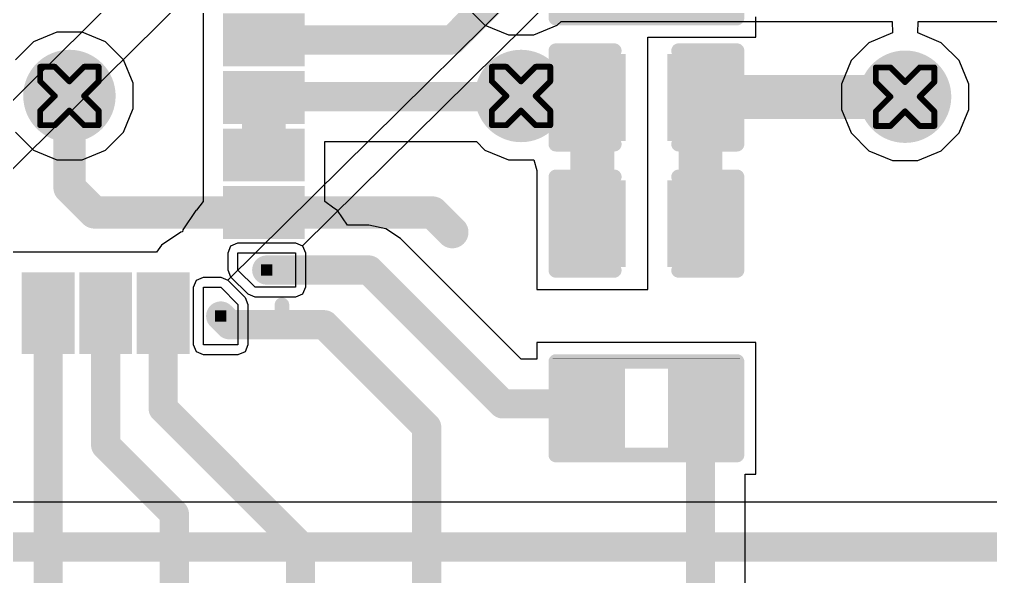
# Model space of a CAD drawing. Header units: inches. Extents: x 0 to 212, y 0 to 208.
# Drawn here: x 4.4173 to 4.7497, y 2.5824 to 2.7731 of the extents above; entities that cross this region are included whole.
import ezdxf

# ---------------------------------------------------------------- set-up
doc = ezdxf.new("R2010")
doc.units = ezdxf.units.IN
doc.header["$MEASUREMENT"] = 0
for name, color, linetype in [('Bottom Layer', 5, 'Continuous'), ('Bottom Solder', 6, 'Continuous'), ('Drill Drawing', 1, 'Continuous'), ('Top Layer', 1, 'Continuous'), ('Top Overlay', 2, 'Continuous'), ('Top Paste', 8, 'Continuous'), ('Top Solder', 216, 'Continuous'), ('Via Holes', 16, 'Continuous')]:
    doc.layers.add(name, color=color, linetype=linetype)

# ---------------------------------------------------------------- blocks, each defined once
blk = doc.blocks.new('28_UFQFPN__4_4__11')
at = {"layer": 'Top Layer'}
for points in [[(0.08464565, 0.0137795), (0.06299215, 0.0137795), (0.06299215, 0.0255905), (0.08464565, 0.0255905)], [(0.08464565, -0.005905500000000001), (0.06299215, -0.005905499999999998), (0.06299215, 0.005905500000000001), (0.08464565, 0.005905499999999998)], [(0.08464565, -0.0255905), (0.06299215, -0.0255905), (0.06299215, -0.0137795), (0.08464565, -0.0137795)], [(0.08464565, -0.0452756), (0.06299215, -0.0452756), (0.06299215, -0.0334646), (0.08464565, -0.0334646)], [(0.0767716, -0.0610236), (0.0728346, -0.0610236), (0.0728346, -0.0570866), (0.0767716, -0.0570866)], [(-0.005905500000000001, -0.08464565), (-0.005905499999999999, -0.06299215), (0.005905500000000001, -0.06299215), (0.005905499999999999, -0.08464565)], [(0.0137795, -0.08464565), (0.0137795, -0.06299215), (0.0255905, -0.06299215), (0.0255905, -0.08464565)], [(0.0334646, -0.08464565), (0.0334646, -0.06299215), (0.0452756, -0.06299215), (0.0452756, -0.08464565)], [(0.0570866, -0.0767716), (0.0570866, -0.0728346), (0.0610236, -0.0728346), (0.0610236, -0.0767716)]]:
    blk.add_hatch(color=1, dxfattribs=at).paths.add_polyline_path(points)
at = {"layer": 'Top Paste'}
for points in [[(0.08464565, 0.0137795), (0.06299215, 0.0137795), (0.06299215, 0.0255905), (0.08464565, 0.0255905)], [(0.08464565, -0.005905500000000001), (0.06299215, -0.005905499999999998), (0.06299215, 0.005905500000000001), (0.08464565, 0.005905499999999998)], [(0.08464565, -0.0255905), (0.06299215, -0.0255905), (0.06299215, -0.0137795), (0.08464565, -0.0137795)], [(0.08464565, -0.0452756), (0.06299215, -0.0452756), (0.06299215, -0.0334646), (0.08464565, -0.0334646)], [(-0.005905500000000001, -0.08464565), (-0.005905499999999999, -0.06299215), (0.005905500000000001, -0.06299215), (0.005905499999999999, -0.08464565)], [(0.0137795, -0.08464565), (0.0137795, -0.06299215), (0.0255905, -0.06299215), (0.0255905, -0.08464565)], [(0.0334646, -0.08464565), (0.0334646, -0.06299215), (0.0452756, -0.06299215), (0.0452756, -0.08464565)]]:
    blk.add_hatch(color=8, dxfattribs=at).paths.add_polyline_path(points)
at = {"layer": 'Top Solder'}
for points in [[(0.08779525, 0.0106299), (0.05984255, 0.0106299), (0.05984255, 0.0287401), (0.08779525, 0.0287401)], [(0.08779525, -0.009055100000000002), (0.05984255, -0.009055099999999998), (0.05984255, 0.009055100000000002), (0.08779525, 0.009055099999999998)], [(0.08779525, -0.0287401), (0.05984255, -0.0287401), (0.05984255, -0.0106299), (0.08779525, -0.0106299)], [(0.08779525, -0.0484252), (0.05984255, -0.0484252), (0.05984255, -0.030315), (0.08779525, -0.030315)], [(-0.009055100000000002, -0.08779525), (-0.009055099999999998, -0.05984255), (0.009055100000000002, -0.05984255), (0.009055099999999998, -0.08779525)], [(0.0106299, -0.08779525), (0.0106299, -0.05984255), (0.0287401, -0.05984255), (0.0287401, -0.08779525)], [(0.030315, -0.08779525), (0.030315, -0.05984255), (0.0484252, -0.05984255), (0.0484252, -0.08779525)]]:
    blk.add_hatch(color=216, dxfattribs=at).paths.add_polyline_path(points)
at = {"layer": 'Top Layer'}
for p, q in [((0.0649606, -0.0590551), (0.0649606, -0.0531496)), ((0.0649606, -0.0531496), (0.0846457, -0.0531496)), ((0.0846457, -0.0531496), (0.0846457, -0.0649606)), ((0.0708661, -0.0649606), (0.0649606, -0.0590551)), ((0.0531496, -0.0846457), (0.0531496, -0.0649606)), ((0.0531496, -0.0649606), (0.0590551, -0.0649606)), ((0.0590551, -0.0649606), (0.0649606, -0.0708661)), ((0.0846457, -0.0649606), (0.0708661, -0.0649606)), ((0.0649606, -0.0708661), (0.0649606, -0.0846457)), ((0.0649606, -0.0846457), (0.0531496, -0.0846457))]:
    blk.add_line(p, q, dxfattribs=at)
at = {"layer": 'Top Overlay'}
for points in [[(0.08, -0.08, 0.005, 0.005, 0), (0.08, -0.071, 0.005, 0.005, 0)], [(0.071, -0.08, 0.005, 0.005, 0), (0.08, -0.08, 0.005, 0.005, 0)]]:
    blk.add_lwpolyline(points, format="xyseb", dxfattribs=at)
for points in [[(0.07875, -0.071, 0.0025, 0.0025, 1), (0.08125, -0.071, 0.0025, 0.0025, 1)], [(0.06975, -0.08, 0.0025, 0.0025, 1), (0.07225, -0.08, 0.0025, 0.0025, 1)], [(0.07875, -0.08, 0.0025, 0.0025, 1), (0.08125, -0.08, 0.0025, 0.0025, 1)], [(0.07875, -0.08, 0.0025, 0.0025, 1), (0.08125, -0.08, 0.0025, 0.0025, 1)]]:
    blk.add_lwpolyline(points, format="xyseb", close=True, dxfattribs=at)
at = {"layer": 'Top Solder'}
for p, q in [((-0.06255, -0.050739), (207.6841819, 205.1658915)), ((-0.050739, -0.06255), (207.6841819, 205.1658915)), ((0.0614657, -0.06255), (207.6841819, 205.1658915)), ((0.0870563, -0.050739), (207.6841819, 205.1658915)), ((0.06255, -0.050739), (0.0649606, -0.0497405)), ((0.0649606, -0.0497405), (0.0846457, -0.0497405)), ((0.0846457, -0.0497405), (0.0870563, -0.050739)), ((0.0615515, -0.0531496), (0.06255, -0.050739)), ((0.0615515, -0.0590551), (0.0615515, -0.0531496)), ((0.0870563, -0.050739), (0.0880548, -0.0531496)), ((0.0880548, -0.0531496), (0.0880548, -0.0649606)), ((0.06255, -0.0614657), (0.0615515, -0.0590551)), ((0.0497405, -0.0649606), (0.050739, -0.06255)), ((0.050739, -0.06255), (0.0531496, -0.0615515)), ((0.0531496, -0.0615515), (0.0590551, -0.0615515)), ((0.0590551, -0.0615515), (0.0614657, -0.06255)), ((0.0614657, -0.06255), (0.0673712, -0.0684555)), ((0.0684555, -0.0673712), (0.06255, -0.0614657)), ((0.0497405, -0.0846457), (0.0497405, -0.0649606)), ((0.0880548, -0.0649606), (0.0870563, -0.0673712)), ((0.0673712, -0.0684555), (0.0683697, -0.0708661)), ((0.0708661, -0.0683697), (0.0684555, -0.0673712)), ((0.0846457, -0.0683697), (0.0708661, -0.0683697)), ((0.0870563, -0.0673712), (0.0846457, -0.0683697)), ((0.0683697, -0.0708661), (0.0683697, -0.0846457)), ((0.050739, -0.0870563), (0.0497405, -0.0846457)), ((0.0683697, -0.0846457), (0.0673712, -0.0870563)), ((0.0531496, -0.0880548), (0.050739, -0.0870563)), ((0.0649606, -0.0880548), (0.0531496, -0.0880548)), ((0.0673712, -0.0870563), (0.0649606, -0.0880548))]:
    blk.add_line(p, q, dxfattribs=at)
blk = doc.blocks.new('R___0402_41')
at = {"layer": 'Top Layer'}
for points in [[(-0.0275, -0.0125), (-0.0275, 0.0125), (-0.009499999999999998, 0.0125), (-0.009500000000000001, -0.0125)], [(0.009499999999999998, -0.0125), (0.009500000000000001, 0.0125), (0.0275, 0.0125), (0.0275, -0.0125)]]:
    blk.add_hatch(color=1, dxfattribs=at).paths.add_polyline_path(points)
at = {"layer": 'Top Paste'}
for points in [[(-0.0275, -0.0125), (-0.0275, 0.0125), (-0.009499999999999998, 0.0125), (-0.009500000000000001, -0.0125)], [(0.009499999999999998, -0.0125), (0.009500000000000001, 0.0125), (0.0275, 0.0125), (0.0275, -0.0125)]]:
    blk.add_hatch(color=8, dxfattribs=at).paths.add_polyline_path(points)
at = {"layer": 'Top Solder'}
for points in [[(-0.0296654, -0.0146654), (-0.0296654, 0.0146654), (-0.007334599999999998, 0.0146654), (-0.007334600000000002, -0.0146654)], [(0.007334599999999998, -0.0146654), (0.007334600000000002, 0.0146654), (0.0296654, 0.0146654), (0.0296654, -0.0146654)]]:
    blk.add_hatch(color=216, dxfattribs=at).paths.add_polyline_path(points)
at = {"layer": 'Top Overlay'}
for points in [[(-0.031, 0.016, 0.005, 0.005, 0), (-0.031, -0.016, 0.005, 0.005, 0)], [(0.031, 0.016, 0.005, 0.005, 0), (-0.031, 0.016, 0.005, 0.005, 0)], [(0.031, 0.016, 0.005, 0.005, 0), (0.031, -0.016, 0.005, 0.005, 0)], [(0.031, -0.016, 0.005, 0.005, 0), (-0.031, -0.016, 0.005, 0.005, 0)], [(0.032, -0.017, 0.000127, 0.000127, 0), (-0.032, -0.017, 0.000127, 0.000127, 0)]]:
    blk.add_lwpolyline(points, format="xyseb", dxfattribs=at)
for points in [[(-0.03225, 0.016, 0.0025, 0.0025, 1), (-0.02975, 0.016, 0.0025, 0.0025, 1)], [(-0.03225, 0.016, 0.0025, 0.0025, 1), (-0.02975, 0.016, 0.0025, 0.0025, 1)], [(0.02975, 0.016, 0.0025, 0.0025, 1), (0.03225, 0.016, 0.0025, 0.0025, 1)], [(0.02975, 0.016, 0.0025, 0.0025, 1), (0.03225, 0.016, 0.0025, 0.0025, 1)], [(-0.03225, -0.016, 0.0025, 0.0025, 1), (-0.02975, -0.016, 0.0025, 0.0025, 1)], [(-0.03225, -0.016, 0.0025, 0.0025, 1), (-0.02975, -0.016, 0.0025, 0.0025, 1)], [(0.02975, -0.016, 0.0025, 0.0025, 1), (0.03225, -0.016, 0.0025, 0.0025, 1)], [(0.02975, -0.016, 0.0025, 0.0025, 1), (0.03225, -0.016, 0.0025, 0.0025, 1)], [(-0.0320317, -0.017, 6.35e-05, 6.35e-05, 1), (-0.0319683, -0.017, 6.35e-05, 6.35e-05, 1)], [(0.0319683, -0.017, 6.35e-05, 6.35e-05, 1), (0.0320317, -0.017, 6.35e-05, 6.35e-05, 1)]]:
    blk.add_lwpolyline(points, format="xyseb", close=True, dxfattribs=at)
blk = doc.blocks.new('R___0402_56')
at = {"layer": 'Top Layer'}
for points in [[(-0.0275, -0.0125), (-0.0275, 0.0125), (-0.009499999999999998, 0.0125), (-0.009500000000000001, -0.0125)], [(0.009499999999999998, -0.0125), (0.009500000000000001, 0.0125), (0.0275, 0.0125), (0.0275, -0.0125)]]:
    blk.add_hatch(color=1, dxfattribs=at).paths.add_polyline_path(points)
at = {"layer": 'Top Paste'}
for points in [[(-0.0275, -0.0125), (-0.0275, 0.0125), (-0.009499999999999998, 0.0125), (-0.009500000000000001, -0.0125)], [(0.009499999999999998, -0.0125), (0.009500000000000001, 0.0125), (0.0275, 0.0125), (0.0275, -0.0125)]]:
    blk.add_hatch(color=8, dxfattribs=at).paths.add_polyline_path(points)
at = {"layer": 'Top Solder'}
for points in [[(-0.0296654, -0.0146654), (-0.0296654, 0.0146654), (-0.007334599999999998, 0.0146654), (-0.007334600000000002, -0.0146654)], [(0.007334599999999998, -0.0146654), (0.007334600000000002, 0.0146654), (0.0296654, 0.0146654), (0.0296654, -0.0146654)]]:
    blk.add_hatch(color=216, dxfattribs=at).paths.add_polyline_path(points)
at = {"layer": 'Top Overlay'}
for points in [[(-0.031, 0.016, 0.005, 0.005, 0), (-0.031, -0.016, 0.005, 0.005, 0)], [(0.031, 0.016, 0.005, 0.005, 0), (-0.031, 0.016, 0.005, 0.005, 0)], [(0.031, 0.016, 0.005, 0.005, 0), (0.031, -0.016, 0.005, 0.005, 0)], [(0.031, -0.016, 0.005, 0.005, 0), (-0.031, -0.016, 0.005, 0.005, 0)], [(0.032, -0.017, 0.000127, 0.000127, 0), (-0.032, -0.017, 0.000127, 0.000127, 0)]]:
    blk.add_lwpolyline(points, format="xyseb", dxfattribs=at)
for points in [[(-0.03225, 0.016, 0.0025, 0.0025, 1), (-0.02975, 0.016, 0.0025, 0.0025, 1)], [(-0.03225, 0.016, 0.0025, 0.0025, 1), (-0.02975, 0.016, 0.0025, 0.0025, 1)], [(0.02975, 0.016, 0.0025, 0.0025, 1), (0.03225, 0.016, 0.0025, 0.0025, 1)], [(0.02975, 0.016, 0.0025, 0.0025, 1), (0.03225, 0.016, 0.0025, 0.0025, 1)], [(-0.03225, -0.016, 0.0025, 0.0025, 1), (-0.02975, -0.016, 0.0025, 0.0025, 1)], [(-0.03225, -0.016, 0.0025, 0.0025, 1), (-0.02975, -0.016, 0.0025, 0.0025, 1)], [(0.02975, -0.016, 0.0025, 0.0025, 1), (0.03225, -0.016, 0.0025, 0.0025, 1)], [(0.02975, -0.016, 0.0025, 0.0025, 1), (0.03225, -0.016, 0.0025, 0.0025, 1)], [(-0.0320317, -0.017, 6.35e-05, 6.35e-05, 1), (-0.0319683, -0.017, 6.35e-05, 6.35e-05, 1)], [(0.0319683, -0.017, 6.35e-05, 6.35e-05, 1), (0.0320317, -0.017, 6.35e-05, 6.35e-05, 1)]]:
    blk.add_lwpolyline(points, format="xyseb", close=True, dxfattribs=at)
blk = doc.blocks.new('C___0402_122')
at = {"layer": 'Top Layer'}
for points in [[(-0.0275, -0.0125), (-0.0275, 0.0125), (-0.009499999999999998, 0.0125), (-0.009500000000000001, -0.0125)], [(0.0095001, -0.0125), (0.009500100000000001, 0.0125), (0.0275001, 0.0125), (0.0275001, -0.0125)]]:
    blk.add_hatch(color=1, dxfattribs=at).paths.add_polyline_path(points)
at = {"layer": 'Top Paste'}
for points in [[(-0.0275, -0.0125), (-0.0275, 0.0125), (-0.009499999999999998, 0.0125), (-0.009500000000000001, -0.0125)], [(0.0095001, -0.0125), (0.009500100000000001, 0.0125), (0.0275001, 0.0125), (0.0275001, -0.0125)]]:
    blk.add_hatch(color=8, dxfattribs=at).paths.add_polyline_path(points)
at = {"layer": 'Top Solder'}
for points in [[(-0.0298622, -0.0148622), (-0.0298622, 0.0148622), (-0.007137799999999999, 0.0148622), (-0.007137800000000001, -0.0148622)], [(0.007137899999999998, -0.0148622), (0.007137900000000002, 0.0148622), (0.0298623, 0.0148622), (0.0298623, -0.0148622)]]:
    blk.add_hatch(color=216, dxfattribs=at).paths.add_polyline_path(points)
at = {"layer": 'Top Overlay'}
for points in [[(-0.031, 0.016, 0.005, 0.005, 0), (-0.011, 0.016, 0.005, 0.005, 0)], [(-0.031, -0.016, 0.005, 0.005, 0), (-0.031, 0.016, 0.005, 0.005, 0)], [(0.0110001, 0.0160001, 0.005, 0.005, 0), (0.031, 0.016, 0.005, 0.005, 0)], [(0.031, -0.016, 0.005, 0.005, 0), (0.031, 0.016, 0.005, 0.005, 0)], [(-0.031, -0.016, 0.005, 0.005, 0), (-0.011, -0.016, 0.005, 0.005, 0)], [(0.0110001, -0.0160001, 0.005, 0.005, 0), (0.031, -0.016, 0.005, 0.005, 0)]]:
    blk.add_lwpolyline(points, format="xyseb", dxfattribs=at)
for points in [[(-0.03225, 0.016, 0.0025, 0.0025, 1), (-0.02975, 0.016, 0.0025, 0.0025, 1)], [(-0.03225, 0.016, 0.0025, 0.0025, 1), (-0.02975, 0.016, 0.0025, 0.0025, 1)], [(-0.01225, 0.016, 0.0025, 0.0025, 1), (-0.00975, 0.016, 0.0025, 0.0025, 1)], [(0.0097501, 0.0160001, 0.0025, 0.0025, 1), (0.0122501, 0.0160001, 0.0025, 0.0025, 1)], [(0.02975, 0.016, 0.0025, 0.0025, 1), (0.03225, 0.016, 0.0025, 0.0025, 1)], [(0.02975, 0.016, 0.0025, 0.0025, 1), (0.03225, 0.016, 0.0025, 0.0025, 1)], [(-0.03225, -0.016, 0.0025, 0.0025, 1), (-0.02975, -0.016, 0.0025, 0.0025, 1)], [(-0.03225, -0.016, 0.0025, 0.0025, 1), (-0.02975, -0.016, 0.0025, 0.0025, 1)], [(-0.01225, -0.016, 0.0025, 0.0025, 1), (-0.00975, -0.016, 0.0025, 0.0025, 1)], [(0.0097501, -0.0160001, 0.0025, 0.0025, 1), (0.0122501, -0.0160001, 0.0025, 0.0025, 1)], [(0.02975, -0.016, 0.0025, 0.0025, 1), (0.03225, -0.016, 0.0025, 0.0025, 1)], [(0.02975, -0.016, 0.0025, 0.0025, 1), (0.03225, -0.016, 0.0025, 0.0025, 1)]]:
    blk.add_lwpolyline(points, format="xyseb", close=True, dxfattribs=at)
blk = doc.blocks.new('C___0402_123')
at = {"layer": 'Top Layer'}
for points in [[(-0.0275, -0.0125), (-0.0275, 0.0125), (-0.009499999999999998, 0.0125), (-0.009500000000000001, -0.0125)], [(0.0095001, -0.0125), (0.009500100000000001, 0.0125), (0.0275001, 0.0125), (0.0275001, -0.0125)]]:
    blk.add_hatch(color=1, dxfattribs=at).paths.add_polyline_path(points)
at = {"layer": 'Top Paste'}
for points in [[(-0.0275, -0.0125), (-0.0275, 0.0125), (-0.009499999999999998, 0.0125), (-0.009500000000000001, -0.0125)], [(0.0095001, -0.0125), (0.009500100000000001, 0.0125), (0.0275001, 0.0125), (0.0275001, -0.0125)]]:
    blk.add_hatch(color=8, dxfattribs=at).paths.add_polyline_path(points)
at = {"layer": 'Top Solder'}
for points in [[(-0.0298622, -0.0148622), (-0.0298622, 0.0148622), (-0.007137799999999999, 0.0148622), (-0.007137800000000001, -0.0148622)], [(0.007137899999999998, -0.0148622), (0.007137900000000002, 0.0148622), (0.0298623, 0.0148622), (0.0298623, -0.0148622)]]:
    blk.add_hatch(color=216, dxfattribs=at).paths.add_polyline_path(points)
at = {"layer": 'Top Overlay'}
for points in [[(-0.031, 0.016, 0.005, 0.005, 0), (-0.011, 0.0160001, 0.005, 0.005, 0)], [(-0.031, -0.016, 0.005, 0.005, 0), (-0.031, 0.016, 0.005, 0.005, 0)], [(0.0110001, 0.016, 0.005, 0.005, 0), (0.031, 0.016, 0.005, 0.005, 0)], [(0.031, -0.016, 0.005, 0.005, 0), (0.031, 0.016, 0.005, 0.005, 0)], [(-0.031, -0.016, 0.005, 0.005, 0), (-0.011, -0.0160001, 0.005, 0.005, 0)], [(0.0110001, -0.016, 0.005, 0.005, 0), (0.031, -0.016, 0.005, 0.005, 0)]]:
    blk.add_lwpolyline(points, format="xyseb", dxfattribs=at)
for points in [[(-0.03225, 0.016, 0.0025, 0.0025, 1), (-0.02975, 0.016, 0.0025, 0.0025, 1)], [(-0.03225, 0.016, 0.0025, 0.0025, 1), (-0.02975, 0.016, 0.0025, 0.0025, 1)], [(-0.01225, 0.0160001, 0.0025, 0.0025, 1), (-0.00975, 0.0160001, 0.0025, 0.0025, 1)], [(0.0097501, 0.016, 0.0025, 0.0025, 1), (0.0122501, 0.016, 0.0025, 0.0025, 1)], [(0.02975, 0.016, 0.0025, 0.0025, 1), (0.03225, 0.016, 0.0025, 0.0025, 1)], [(0.02975, 0.016, 0.0025, 0.0025, 1), (0.03225, 0.016, 0.0025, 0.0025, 1)], [(-0.03225, -0.016, 0.0025, 0.0025, 1), (-0.02975, -0.016, 0.0025, 0.0025, 1)], [(-0.03225, -0.016, 0.0025, 0.0025, 1), (-0.02975, -0.016, 0.0025, 0.0025, 1)], [(-0.01225, -0.0160001, 0.0025, 0.0025, 1), (-0.00975, -0.0160001, 0.0025, 0.0025, 1)], [(0.0097501, -0.016, 0.0025, 0.0025, 1), (0.0122501, -0.016, 0.0025, 0.0025, 1)], [(0.02975, -0.016, 0.0025, 0.0025, 1), (0.03225, -0.016, 0.0025, 0.0025, 1)], [(0.02975, -0.016, 0.0025, 0.0025, 1), (0.03225, -0.016, 0.0025, 0.0025, 1)]]:
    blk.add_lwpolyline(points, format="xyseb", close=True, dxfattribs=at)

msp = doc.modelspace()

# ---------------------------------------------------------------- hatches: boundary and pattern name
at = {"layer": 'Bottom Layer'}
h = msp.add_hatch(color=5, dxfattribs=at)
edge = h.paths.add_edge_path()
edge.add_arc((4.434422, 2.7468838), 0.011811, 0, 360)
h = msp.add_hatch(color=5, dxfattribs=at)
edge = h.paths.add_edge_path()
edge.add_arc((4.5889845, 2.7468838), 0.011811, 0, 360)
h = msp.add_hatch(color=5, dxfattribs=at)
edge = h.paths.add_edge_path()
edge.add_arc((4.720422, 2.7466332), 0.011811, 0, 360)
at = {"layer": 'Bottom Solder'}
h = msp.add_hatch(color=6, dxfattribs=at)
edge = h.paths.add_edge_path()
edge.add_arc((4.434422, 2.7468838), 0.015811, 0, 360)
h = msp.add_hatch(color=6, dxfattribs=at)
edge = h.paths.add_edge_path()
edge.add_arc((4.5889845, 2.7468838), 0.015811, 0, 360)
h = msp.add_hatch(color=6, dxfattribs=at)
edge = h.paths.add_edge_path()
edge.add_arc((4.720422, 2.7466332), 0.015811, 0, 360)
at = {"layer": 'Top Layer'}
h = msp.add_hatch(color=1, dxfattribs=at)
edge = h.paths.add_edge_path()
edge.add_arc((4.434422, 2.7468838), 0.011811, 0, 360)
h = msp.add_hatch(color=1, dxfattribs=at)
edge = h.paths.add_edge_path()
edge.add_arc((4.5889845, 2.7468838), 0.011811, 0, 360)
h = msp.add_hatch(color=1, dxfattribs=at)
edge = h.paths.add_edge_path()
edge.add_arc((4.720422, 2.7466332), 0.011811, 0, 360)
at = {"layer": 'Top Solder'}
h = msp.add_hatch(color=216, dxfattribs=at)
edge = h.paths.add_edge_path()
edge.add_arc((4.434422, 2.7468838), 0.015811, 0, 360)
h = msp.add_hatch(color=216, dxfattribs=at)
edge = h.paths.add_edge_path()
edge.add_arc((4.5889845, 2.7468838), 0.015811, 0, 360)
h = msp.add_hatch(color=216, dxfattribs=at)
edge = h.paths.add_edge_path()
edge.add_arc((4.720422, 2.7466332), 0.015811, 0, 360)
at = {"layer": 'Via Holes'}
h = msp.add_hatch(color=7, dxfattribs=at)
edge = h.paths.add_edge_path()
edge.add_arc((4.434422, 2.7468838), 0.0059055, 0, 360)
h = msp.add_hatch(color=7, dxfattribs=at)
edge = h.paths.add_edge_path()
edge.add_arc((4.5889845, 2.7468838), 0.0059055, 0, 360)
h = msp.add_hatch(color=7, dxfattribs=at)
edge = h.paths.add_edge_path()
edge.add_arc((4.720422, 2.7466332), 0.0059055, 0, 360)

# ---------------------------------------------------------------- linework, layer by layer
at = {"layer": 'Bottom Layer'}
for p, q in [((4.570494, 2.777209), (4.5766296, 2.7710734)), ((4.6013394, 2.7710734), (4.6026774, 2.7724114)), ((4.6026774, 2.7724114), (4.7160042, 2.7724114)), ((4.7160042, 2.7724114), (4.7160834, 2.7684442)), ((4.7247606, 2.7684442), (4.7248398, 2.7724114)), ((4.7248398, 2.7724114), (4.7763456, 2.7724114)), ((4.5766296, 2.7710734), (4.584646, 2.7677529)), ((4.593323, 2.7677529), (4.6013394, 2.7710734)), ((4.4220671, 2.7653743), (4.4159315, 2.7592387)), ((4.4300835, 2.7686948), (4.4220671, 2.7653743)), ((4.4387605, 2.7686948), (4.4300835, 2.7686948)), ((4.4467769, 2.7653743), (4.4387605, 2.7686948)), ((4.4529125, 2.7592387), (4.4467769, 2.7653743)), ((4.584646, 2.7677529), (4.593323, 2.7677529)), ((4.7160834, 2.7684442), (4.7080671, 2.7651237)), ((4.7327769, 2.7651237), (4.7247606, 2.7684442)), ((4.7080671, 2.7651237), (4.7019315, 2.7589881)), ((4.7389125, 2.7589881), (4.7327769, 2.7651237)), ((4.456233, 2.7512223), (4.4529125, 2.7592387)), ((4.7019315, 2.7589881), (4.698611, 2.7509717)), ((4.742233, 2.7509717), (4.7389125, 2.7589881)), ((4.456233, 2.7425453), (4.456233, 2.7512223)), ((4.698611, 2.7509717), (4.698611, 2.7422947)), ((4.742233, 2.7422947), (4.742233, 2.7509717)), ((4.4529125, 2.7345289), (4.456233, 2.7425453)), ((4.698611, 2.7422947), (4.7019315, 2.7342783)), ((4.7389125, 2.7342783), (4.742233, 2.7422947)), ((4.4159315, 2.7345289), (4.4220671, 2.7283933)), ((4.4467769, 2.7283933), (4.4529125, 2.7345289)), ((4.7019315, 2.7342783), (4.7080671, 2.7281427)), ((4.7327769, 2.7281427), (4.7389125, 2.7342783)), ((4.4220671, 2.7283933), (4.4300835, 2.7250728)), ((4.4387605, 2.7250728), (4.4467769, 2.7283933)), ((4.7080671, 2.7281427), (4.7160835, 2.7248222)), ((4.7247605, 2.7248222), (4.7327769, 2.7281427)), ((4.4300835, 2.7250728), (4.4387605, 2.7250728)), ((4.7160835, 2.7248222), (4.7247605, 2.7248222)), ((4.8042318, 2.6078667), (4.0748174, 2.6078667))]:
    msp.add_line(p, q, dxfattribs=at)
msp.add_lwpolyline([(4.0592659, 2.5925728, 0.01, 0.01, 0), (4.8105667, 2.5925728, 0.01, 0.01, 0)], format="xyseb", dxfattribs=at)
at = {"layer": 'Drill Drawing'}
for points in [[(4.424422, 2.7518838, 0.002, 0.002, 0), (4.424422, 2.7568838, 0.002, 0.002, 0)], [(4.424422, 2.7568838, 0.002, 0.002, 0), (4.429422, 2.7568838, 0.002, 0.002, 0)], [(4.429422, 2.7568838, 0.002, 0.002, 0), (4.434422, 2.7518838, 0.002, 0.002, 0)], [(4.434422, 2.7518838, 0.002, 0.002, 0), (4.439422, 2.7568838, 0.002, 0.002, 0)], [(4.439422, 2.7568838, 0.002, 0.002, 0), (4.444422, 2.7568838, 0.002, 0.002, 0)], [(4.444422, 2.7518838, 0.002, 0.002, 0), (4.444422, 2.7568838, 0.002, 0.002, 0)], [(4.5789845, 2.7518838, 0.002, 0.002, 0), (4.5789845, 2.7568838, 0.002, 0.002, 0)], [(4.5789845, 2.7568838, 0.002, 0.002, 0), (4.5839845, 2.7568838, 0.002, 0.002, 0)], [(4.5839845, 2.7568838, 0.002, 0.002, 0), (4.5889845, 2.7518838, 0.002, 0.002, 0)], [(4.5889845, 2.7518838, 0.002, 0.002, 0), (4.5939845, 2.7568838, 0.002, 0.002, 0)], [(4.5939845, 2.7568838, 0.002, 0.002, 0), (4.5989845, 2.7568838, 0.002, 0.002, 0)], [(4.5989845, 2.7518838, 0.002, 0.002, 0), (4.5989845, 2.7568838, 0.002, 0.002, 0)], [(4.710422, 2.7516332, 0.002, 0.002, 0), (4.710422, 2.7566332, 0.002, 0.002, 0)], [(4.710422, 2.7566332, 0.002, 0.002, 0), (4.715422, 2.7566332, 0.002, 0.002, 0)], [(4.715422, 2.7566332, 0.002, 0.002, 0), (4.720422, 2.7516332, 0.002, 0.002, 0)], [(4.720422, 2.7516332, 0.002, 0.002, 0), (4.725422, 2.7566332, 0.002, 0.002, 0)], [(4.725422, 2.7566332, 0.002, 0.002, 0), (4.730422, 2.7566332, 0.002, 0.002, 0)], [(4.730422, 2.7516332, 0.002, 0.002, 0), (4.730422, 2.7566332, 0.002, 0.002, 0)], [(4.424422, 2.7518838, 0.002, 0.002, 0), (4.429422, 2.7468838, 0.002, 0.002, 0)], [(4.439422, 2.7468838, 0.002, 0.002, 0), (4.444422, 2.7518838, 0.002, 0.002, 0)], [(4.5789845, 2.7518838, 0.002, 0.002, 0), (4.5839845, 2.7468838, 0.002, 0.002, 0)], [(4.5939845, 2.7468838, 0.002, 0.002, 0), (4.5989845, 2.7518838, 0.002, 0.002, 0)], [(4.710422, 2.7516332, 0.002, 0.002, 0), (4.715422, 2.7466332, 0.002, 0.002, 0)], [(4.725422, 2.7466332, 0.002, 0.002, 0), (4.730422, 2.7516332, 0.002, 0.002, 0)], [(4.424422, 2.7418838, 0.002, 0.002, 0), (4.429422, 2.7468838, 0.002, 0.002, 0)], [(4.439422, 2.7468838, 0.002, 0.002, 0), (4.444422, 2.7418838, 0.002, 0.002, 0)], [(4.5789845, 2.7418838, 0.002, 0.002, 0), (4.5839845, 2.7468838, 0.002, 0.002, 0)], [(4.5939845, 2.7468838, 0.002, 0.002, 0), (4.5989845, 2.7418838, 0.002, 0.002, 0)], [(4.710422, 2.7416332, 0.002, 0.002, 0), (4.715422, 2.7466332, 0.002, 0.002, 0)], [(4.725422, 2.7466332, 0.002, 0.002, 0), (4.730422, 2.7416332, 0.002, 0.002, 0)], [(4.424422, 2.7368838, 0.002, 0.002, 0), (4.424422, 2.7418838, 0.002, 0.002, 0)], [(4.429422, 2.7368838, 0.002, 0.002, 0), (4.434422, 2.7418838, 0.002, 0.002, 0)], [(4.434422, 2.7418838, 0.002, 0.002, 0), (4.439422, 2.7368838, 0.002, 0.002, 0)], [(4.444422, 2.7368838, 0.002, 0.002, 0), (4.444422, 2.7418838, 0.002, 0.002, 0)], [(4.5789845, 2.7368838, 0.002, 0.002, 0), (4.5789845, 2.7418838, 0.002, 0.002, 0)], [(4.5839845, 2.7368838, 0.002, 0.002, 0), (4.5889845, 2.7418838, 0.002, 0.002, 0)], [(4.5889845, 2.7418838, 0.002, 0.002, 0), (4.5939845, 2.7368838, 0.002, 0.002, 0)], [(4.5989845, 2.7368838, 0.002, 0.002, 0), (4.5989845, 2.7418838, 0.002, 0.002, 0)], [(4.710422, 2.7366332, 0.002, 0.002, 0), (4.710422, 2.7416332, 0.002, 0.002, 0)], [(4.715422, 2.7366332, 0.002, 0.002, 0), (4.720422, 2.7416332, 0.002, 0.002, 0)], [(4.720422, 2.7416332, 0.002, 0.002, 0), (4.725422, 2.7366332, 0.002, 0.002, 0)], [(4.730422, 2.7366332, 0.002, 0.002, 0), (4.730422, 2.7416332, 0.002, 0.002, 0)], [(4.424422, 2.7368838, 0.002, 0.002, 0), (4.429422, 2.7368838, 0.002, 0.002, 0)], [(4.439422, 2.7368838, 0.002, 0.002, 0), (4.444422, 2.7368838, 0.002, 0.002, 0)], [(4.5789845, 2.7368838, 0.002, 0.002, 0), (4.5839845, 2.7368838, 0.002, 0.002, 0)], [(4.5939845, 2.7368838, 0.002, 0.002, 0), (4.5989845, 2.7368838, 0.002, 0.002, 0)], [(4.710422, 2.7366332, 0.002, 0.002, 0), (4.715422, 2.7366332, 0.002, 0.002, 0)], [(4.725422, 2.7366332, 0.002, 0.002, 0), (4.730422, 2.7366332, 0.002, 0.002, 0)]]:
    msp.add_lwpolyline(points, format="xyseb", dxfattribs=at)
for points in [[(4.423922, 2.7568838, 0.001, 0.001, 1), (4.424922, 2.7568838, 0.001, 0.001, 1)], [(4.423922, 2.7568838, 0.001, 0.001, 1), (4.424922, 2.7568838, 0.001, 0.001, 1)], [(4.428922, 2.7568838, 0.001, 0.001, 1), (4.429922, 2.7568838, 0.001, 0.001, 1)], [(4.428922, 2.7568838, 0.001, 0.001, 1), (4.429922, 2.7568838, 0.001, 0.001, 1)], [(4.438922, 2.7568838, 0.001, 0.001, 1), (4.439922, 2.7568838, 0.001, 0.001, 1)], [(4.438922, 2.7568838, 0.001, 0.001, 1), (4.439922, 2.7568838, 0.001, 0.001, 1)], [(4.443922, 2.7568838, 0.001, 0.001, 1), (4.444922, 2.7568838, 0.001, 0.001, 1)], [(4.443922, 2.7568838, 0.001, 0.001, 1), (4.444922, 2.7568838, 0.001, 0.001, 1)], [(4.5784845, 2.7568838, 0.001, 0.001, 1), (4.5794845, 2.7568838, 0.001, 0.001, 1)], [(4.5784845, 2.7568838, 0.001, 0.001, 1), (4.5794845, 2.7568838, 0.001, 0.001, 1)], [(4.5834845, 2.7568838, 0.001, 0.001, 1), (4.5844845, 2.7568838, 0.001, 0.001, 1)], [(4.5834845, 2.7568838, 0.001, 0.001, 1), (4.5844845, 2.7568838, 0.001, 0.001, 1)], [(4.5934845, 2.7568838, 0.001, 0.001, 1), (4.5944845, 2.7568838, 0.001, 0.001, 1)], [(4.5934845, 2.7568838, 0.001, 0.001, 1), (4.5944845, 2.7568838, 0.001, 0.001, 1)], [(4.5984845, 2.7568838, 0.001, 0.001, 1), (4.5994845, 2.7568838, 0.001, 0.001, 1)], [(4.5984845, 2.7568838, 0.001, 0.001, 1), (4.5994845, 2.7568838, 0.001, 0.001, 1)], [(4.709922, 2.7566332, 0.001, 0.001, 1), (4.710922, 2.7566332, 0.001, 0.001, 1)], [(4.709922, 2.7566332, 0.001, 0.001, 1), (4.710922, 2.7566332, 0.001, 0.001, 1)], [(4.714922, 2.7566332, 0.001, 0.001, 1), (4.715922, 2.7566332, 0.001, 0.001, 1)], [(4.714922, 2.7566332, 0.001, 0.001, 1), (4.715922, 2.7566332, 0.001, 0.001, 1)], [(4.724922, 2.7566332, 0.001, 0.001, 1), (4.725922, 2.7566332, 0.001, 0.001, 1)], [(4.724922, 2.7566332, 0.001, 0.001, 1), (4.725922, 2.7566332, 0.001, 0.001, 1)], [(4.729922, 2.7566332, 0.001, 0.001, 1), (4.730922, 2.7566332, 0.001, 0.001, 1)], [(4.729922, 2.7566332, 0.001, 0.001, 1), (4.730922, 2.7566332, 0.001, 0.001, 1)], [(4.423922, 2.7518838, 0.001, 0.001, 1), (4.424922, 2.7518838, 0.001, 0.001, 1)], [(4.423922, 2.7518838, 0.001, 0.001, 1), (4.424922, 2.7518838, 0.001, 0.001, 1)], [(4.433922, 2.7518838, 0.001, 0.001, 1), (4.434922, 2.7518838, 0.001, 0.001, 1)], [(4.433922, 2.7518838, 0.001, 0.001, 1), (4.434922, 2.7518838, 0.001, 0.001, 1)], [(4.443922, 2.7518838, 0.001, 0.001, 1), (4.444922, 2.7518838, 0.001, 0.001, 1)], [(4.443922, 2.7518838, 0.001, 0.001, 1), (4.444922, 2.7518838, 0.001, 0.001, 1)], [(4.5784845, 2.7518838, 0.001, 0.001, 1), (4.5794845, 2.7518838, 0.001, 0.001, 1)], [(4.5784845, 2.7518838, 0.001, 0.001, 1), (4.5794845, 2.7518838, 0.001, 0.001, 1)], [(4.5884845, 2.7518838, 0.001, 0.001, 1), (4.5894845, 2.7518838, 0.001, 0.001, 1)], [(4.5884845, 2.7518838, 0.001, 0.001, 1), (4.5894845, 2.7518838, 0.001, 0.001, 1)], [(4.5984845, 2.7518838, 0.001, 0.001, 1), (4.5994845, 2.7518838, 0.001, 0.001, 1)], [(4.5984845, 2.7518838, 0.001, 0.001, 1), (4.5994845, 2.7518838, 0.001, 0.001, 1)], [(4.709922, 2.7516332, 0.001, 0.001, 1), (4.710922, 2.7516332, 0.001, 0.001, 1)], [(4.709922, 2.7516332, 0.001, 0.001, 1), (4.710922, 2.7516332, 0.001, 0.001, 1)], [(4.719922, 2.7516332, 0.001, 0.001, 1), (4.720922, 2.7516332, 0.001, 0.001, 1)], [(4.719922, 2.7516332, 0.001, 0.001, 1), (4.720922, 2.7516332, 0.001, 0.001, 1)], [(4.729922, 2.7516332, 0.001, 0.001, 1), (4.730922, 2.7516332, 0.001, 0.001, 1)], [(4.729922, 2.7516332, 0.001, 0.001, 1), (4.730922, 2.7516332, 0.001, 0.001, 1)], [(4.428922, 2.7468838, 0.001, 0.001, 1), (4.429922, 2.7468838, 0.001, 0.001, 1)], [(4.428922, 2.7468838, 0.001, 0.001, 1), (4.429922, 2.7468838, 0.001, 0.001, 1)], [(4.438922, 2.7468838, 0.001, 0.001, 1), (4.439922, 2.7468838, 0.001, 0.001, 1)], [(4.438922, 2.7468838, 0.001, 0.001, 1), (4.439922, 2.7468838, 0.001, 0.001, 1)], [(4.5834845, 2.7468838, 0.001, 0.001, 1), (4.5844845, 2.7468838, 0.001, 0.001, 1)], [(4.5834845, 2.7468838, 0.001, 0.001, 1), (4.5844845, 2.7468838, 0.001, 0.001, 1)], [(4.5934845, 2.7468838, 0.001, 0.001, 1), (4.5944845, 2.7468838, 0.001, 0.001, 1)], [(4.5934845, 2.7468838, 0.001, 0.001, 1), (4.5944845, 2.7468838, 0.001, 0.001, 1)], [(4.714922, 2.7466332, 0.001, 0.001, 1), (4.715922, 2.7466332, 0.001, 0.001, 1)], [(4.714922, 2.7466332, 0.001, 0.001, 1), (4.715922, 2.7466332, 0.001, 0.001, 1)], [(4.724922, 2.7466332, 0.001, 0.001, 1), (4.725922, 2.7466332, 0.001, 0.001, 1)], [(4.724922, 2.7466332, 0.001, 0.001, 1), (4.725922, 2.7466332, 0.001, 0.001, 1)], [(4.423922, 2.7418838, 0.001, 0.001, 1), (4.424922, 2.7418838, 0.001, 0.001, 1)], [(4.423922, 2.7418838, 0.001, 0.001, 1), (4.424922, 2.7418838, 0.001, 0.001, 1)], [(4.433922, 2.7418838, 0.001, 0.001, 1), (4.434922, 2.7418838, 0.001, 0.001, 1)], [(4.433922, 2.7418838, 0.001, 0.001, 1), (4.434922, 2.7418838, 0.001, 0.001, 1)], [(4.443922, 2.7418838, 0.001, 0.001, 1), (4.444922, 2.7418838, 0.001, 0.001, 1)], [(4.443922, 2.7418838, 0.001, 0.001, 1), (4.444922, 2.7418838, 0.001, 0.001, 1)], [(4.5784845, 2.7418838, 0.001, 0.001, 1), (4.5794845, 2.7418838, 0.001, 0.001, 1)], [(4.5784845, 2.7418838, 0.001, 0.001, 1), (4.5794845, 2.7418838, 0.001, 0.001, 1)], [(4.5884845, 2.7418838, 0.001, 0.001, 1), (4.5894845, 2.7418838, 0.001, 0.001, 1)], [(4.5884845, 2.7418838, 0.001, 0.001, 1), (4.5894845, 2.7418838, 0.001, 0.001, 1)], [(4.5984845, 2.7418838, 0.001, 0.001, 1), (4.5994845, 2.7418838, 0.001, 0.001, 1)], [(4.5984845, 2.7418838, 0.001, 0.001, 1), (4.5994845, 2.7418838, 0.001, 0.001, 1)], [(4.709922, 2.7416332, 0.001, 0.001, 1), (4.710922, 2.7416332, 0.001, 0.001, 1)], [(4.709922, 2.7416332, 0.001, 0.001, 1), (4.710922, 2.7416332, 0.001, 0.001, 1)], [(4.719922, 2.7416332, 0.001, 0.001, 1), (4.720922, 2.7416332, 0.001, 0.001, 1)], [(4.719922, 2.7416332, 0.001, 0.001, 1), (4.720922, 2.7416332, 0.001, 0.001, 1)], [(4.729922, 2.7416332, 0.001, 0.001, 1), (4.730922, 2.7416332, 0.001, 0.001, 1)], [(4.729922, 2.7416332, 0.001, 0.001, 1), (4.730922, 2.7416332, 0.001, 0.001, 1)], [(4.423922, 2.7368838, 0.001, 0.001, 1), (4.424922, 2.7368838, 0.001, 0.001, 1)], [(4.423922, 2.7368838, 0.001, 0.001, 1), (4.424922, 2.7368838, 0.001, 0.001, 1)], [(4.428922, 2.7368838, 0.001, 0.001, 1), (4.429922, 2.7368838, 0.001, 0.001, 1)], [(4.428922, 2.7368838, 0.001, 0.001, 1), (4.429922, 2.7368838, 0.001, 0.001, 1)], [(4.438922, 2.7368838, 0.001, 0.001, 1), (4.439922, 2.7368838, 0.001, 0.001, 1)], [(4.438922, 2.7368838, 0.001, 0.001, 1), (4.439922, 2.7368838, 0.001, 0.001, 1)], [(4.443922, 2.7368838, 0.001, 0.001, 1), (4.444922, 2.7368838, 0.001, 0.001, 1)], [(4.443922, 2.7368838, 0.001, 0.001, 1), (4.444922, 2.7368838, 0.001, 0.001, 1)], [(4.5784845, 2.7368838, 0.001, 0.001, 1), (4.5794845, 2.7368838, 0.001, 0.001, 1)], [(4.5784845, 2.7368838, 0.001, 0.001, 1), (4.5794845, 2.7368838, 0.001, 0.001, 1)], [(4.5834845, 2.7368838, 0.001, 0.001, 1), (4.5844845, 2.7368838, 0.001, 0.001, 1)], [(4.5834845, 2.7368838, 0.001, 0.001, 1), (4.5844845, 2.7368838, 0.001, 0.001, 1)], [(4.5934845, 2.7368838, 0.001, 0.001, 1), (4.5944845, 2.7368838, 0.001, 0.001, 1)], [(4.5934845, 2.7368838, 0.001, 0.001, 1), (4.5944845, 2.7368838, 0.001, 0.001, 1)], [(4.5984845, 2.7368838, 0.001, 0.001, 1), (4.5994845, 2.7368838, 0.001, 0.001, 1)], [(4.5984845, 2.7368838, 0.001, 0.001, 1), (4.5994845, 2.7368838, 0.001, 0.001, 1)], [(4.709922, 2.7366332, 0.001, 0.001, 1), (4.710922, 2.7366332, 0.001, 0.001, 1)], [(4.709922, 2.7366332, 0.001, 0.001, 1), (4.710922, 2.7366332, 0.001, 0.001, 1)], [(4.714922, 2.7366332, 0.001, 0.001, 1), (4.715922, 2.7366332, 0.001, 0.001, 1)], [(4.714922, 2.7366332, 0.001, 0.001, 1), (4.715922, 2.7366332, 0.001, 0.001, 1)], [(4.724922, 2.7366332, 0.001, 0.001, 1), (4.725922, 2.7366332, 0.001, 0.001, 1)], [(4.724922, 2.7366332, 0.001, 0.001, 1), (4.725922, 2.7366332, 0.001, 0.001, 1)], [(4.729922, 2.7366332, 0.001, 0.001, 1), (4.730922, 2.7366332, 0.001, 0.001, 1)], [(4.729922, 2.7366332, 0.001, 0.001, 1), (4.730922, 2.7366332, 0.001, 0.001, 1)]]:
    msp.add_lwpolyline(points, format="xyseb", close=True, dxfattribs=at)
at = {"layer": 'Top Layer'}
for p, q in [((4.4801366, 2.7834753), (4.4801366, 2.750162)), ((4.6693847, 2.7670523), (4.6693847, 2.7739365)), ((4.6323912, 2.7257032), (4.6323912, 2.7670523)), ((4.6323912, 2.7670523), (4.6693847, 2.7670523)), ((4.4801366, 2.750162), (4.4801366, 2.7107922)), ((4.52179, 2.7107922), (4.52179, 2.7313408)), ((4.52179, 2.7313408), (4.5736821, 2.7313408)), ((4.5736821, 2.7313408), (4.5766296, 2.7283933)), ((4.5766296, 2.7283933), (4.584646, 2.7250728)), ((4.6323928, 2.7257032), (4.6323912, 2.7257032)), ((4.6323928, 2.6807032), (4.6323928, 2.7257032)), ((4.584646, 2.7250728), (4.5933229, 2.7250728)), ((4.5933229, 2.7250728), (4.5943928, 2.7213772)), ((4.5943928, 2.7213772), (4.5943928, 2.6807032)), ((4.4801364, 2.7107921), (4.4779265, 2.7078129)), ((4.4801365, 2.7107921), (4.4801364, 2.7107921)), ((4.4801366, 2.7107922), (4.4801365, 2.7107921)), ((4.5217901, 2.7107921), (4.52179, 2.7107922)), ((4.5217902, 2.7107921), (4.5217901, 2.7107921)), ((4.5249585, 2.7084878), (4.5217902, 2.7107921)), ((4.4776858, 2.7076521), (4.4732654, 2.7010365)), ((4.4779265, 2.7078129), (4.4776858, 2.7076521)), ((4.5262093, 2.7076521), (4.5249585, 2.7084878)), ((4.5295708, 2.7026213), (4.5262093, 2.7076521)), ((4.5369054, 2.7026213), (4.5295708, 2.7026213)), ((4.5427581, 2.7014571), (4.5369054, 2.7026213)), ((4.4724904, 2.7002615), (4.4658748, 2.6958411)), ((4.4731368, 2.7003901), (4.4724904, 2.7002615)), ((4.4732654, 2.7010365), (4.4731368, 2.7003901)), ((4.5477198, 2.6981418), (4.5427581, 2.7014571)), ((4.4658748, 2.6958411), (4.4642372, 2.6933903)), ((4.5890324, 2.6568292), (4.5477198, 2.6981418)), ((4.4642372, 2.6933903), (4.3900516, 2.6933903)), ((4.5943928, 2.6807032), (4.6323928, 2.6807032)), ((4.6693912, 2.6625258), (4.5943912, 2.6625258)), ((4.5943912, 2.6625258), (4.5943912, 2.6568292)), ((4.6693912, 2.6175258), (4.6693912, 2.6625258)), ((4.5943912, 2.6568292), (4.5890324, 2.6568292)), ((4.6656851, 2.5207715), (4.6656851, 2.6175258)), ((4.6656851, 2.6175258), (4.6693912, 2.6175258))]:
    msp.add_line(p, q, dxfattribs=at)
for points in [[(4.5654921, 2.7660676, 0.01, 0.01, 0), (4.5889845, 2.78956, 0.01, 0.01, 0)], [(4.5009632, 2.7660676, 0.01, 0.01, 0), (4.5654921, 2.7660676, 0.01, 0.01, 0)], [(4.434422, 2.7155425, 0.011, 0.011, 0), (4.434422, 2.7468838, 0.011, 0.011, 0)], [(4.5894851, 2.7463832, 0.015, 0.015, 0), (4.6133888, 2.7463832, 0.015, 0.015, 0)], [(4.6133912, 2.7463808, 0.015, 0.015, 0), (4.613392, 2.74638, 0.015, 0.015, 0)], [(4.613392, 2.703204, 0.015, 0.015, 0), (4.613392, 2.74638, 0.015, 0.015, 0)], [(4.650392, 2.703204, 0.015, 0.015, 0), (4.650392, 2.74638, 0.015, 0.015, 0)], [(4.6505174, 2.746507, 0.015, 0.015, 0), (4.7202958, 2.746507, 0.015, 0.015, 0)], [(4.5009632, 2.7294472, 0.015, 0.015, 0), (4.5009632, 2.7443825, 0.015, 0.015, 0)], [(4.5012155, 2.7466347, 0.01, 0.01, 0), (4.5887338, 2.7466347, 0.01, 0.01, 0)], [(4.5887338, 2.7466347, 0.01, 0.01, 0), (4.5889845, 2.7468854, 0.01, 0.01, 0)], [(4.5889845, 2.7468838, 0.01, 0.01, 0), (4.5889845, 2.7468854, 0.01, 0.01, 0)], [(4.434422, 2.7155425, 0.011, 0.011, 0), (4.4429521, 2.7070124, 0.011, 0.011, 0)], [(4.4429521, 2.7070124, 0.011, 0.011, 0), (4.5009633, 2.7070124, 0.011, 0.011, 0)], [(4.5009633, 2.7070124, 0.011, 0.011, 0), (4.5587412, 2.7070124, 0.011, 0.011, 0)], [(4.5587412, 2.7070124, 0.011, 0.011, 0), (4.5654921, 2.7002615, 0.011, 0.011, 0)], [(4.613392, 2.703204, 0.015, 0.015, 0), (4.6133928, 2.7032032, 0.015, 0.015, 0)], [(4.5019475, 2.6873274, 0.01, 0.01, 0), (4.5369054, 2.6873274, 0.01, 0.01, 0)], [(4.5369054, 2.6873274, 0.01, 0.01, 0), (4.5826975, 2.6415353, 0.01, 0.01, 0)], [(4.4861995, 2.6715794, 0.01, 0.01, 0), (4.4891789, 2.6686, 0.01, 0.01, 0)], [(4.4271444, 2.5581595, 0.01, 0.01, 0), (4.4271445, 2.6705952, 0.01, 0.01, 0)], [(4.4468295, 2.6273853, 0.01, 0.01, 0), (4.4468295, 2.6705952, 0.01, 0.01, 0)], [(4.4665145, 2.6399286, 0.01, 0.01, 0), (4.4665145, 2.6705951, 0.01, 0.01, 0)], [(4.4891789, 2.6686, 0.01, 0.01, 0), (4.5216473, 2.6686, 0.01, 0.01, 0)], [(4.5216473, 2.6686, 0.01, 0.01, 0), (4.5566769, 2.6335704, 0.01, 0.01, 0)], [(4.5826975, 2.6415353, 0.01, 0.01, 0), (4.6133912, 2.6415353, 0.01, 0.01, 0)], [(4.4665145, 2.6399286, 0.01, 0.01, 0), (4.5134994, 2.5929437, 0.01, 0.01, 0)], [(4.6503912, 2.5144366, 0.01, 0.01, 0), (4.6503912, 2.6400258, 0.01, 0.01, 0)], [(4.5566769, 2.560128, 0.01, 0.01, 0), (4.5566769, 2.6335704, 0.01, 0.01, 0)], [(4.4468295, 2.6273853, 0.01, 0.01, 0), (4.4703219, 2.6038928, 0.01, 0.01, 0)], [(4.4703219, 2.5581595, 0.01, 0.01, 0), (4.4703219, 2.6038928, 0.01, 0.01, 0)], [(4.5134994, 2.5581595, 0.01, 0.01, 0), (4.5134994, 2.5929437, 0.01, 0.01, 0)]]:
    msp.add_lwpolyline(points, format="xyseb", dxfattribs=at)
for points in [[(4.4984632, 2.7660676, 0.005, 0.005, 1), (4.5034632, 2.7660676, 0.005, 0.005, 1)], [(4.5629921, 2.7660676, 0.005, 0.005, 1), (4.5679921, 2.7660676, 0.005, 0.005, 1)], [(4.5629921, 2.7660676, 0.005, 0.005, 1), (4.5679921, 2.7660676, 0.005, 0.005, 1)], [(4.431672, 2.7468838, 0.0055, 0.0055, 1), (4.437172, 2.7468838, 0.0055, 0.0055, 1)], [(4.5857351, 2.7463832, 0.0075, 0.0075, 1), (4.5932351, 2.7463832, 0.0075, 0.0075, 1)], [(4.6096388, 2.7463832, 0.0075, 0.0075, 1), (4.6171388, 2.7463832, 0.0075, 0.0075, 1)], [(4.6096412, 2.7463808, 0.0075, 0.0075, 1), (4.6171412, 2.7463808, 0.0075, 0.0075, 1)], [(4.609642, 2.74638, 0.0075, 0.0075, 1), (4.617142, 2.74638, 0.0075, 0.0075, 1)], [(4.609642, 2.74638, 0.0075, 0.0075, 1), (4.617142, 2.74638, 0.0075, 0.0075, 1)], [(4.646642, 2.74638, 0.0075, 0.0075, 1), (4.654142, 2.74638, 0.0075, 0.0075, 1)], [(4.6467674, 2.746507, 0.0075, 0.0075, 1), (4.6542674, 2.746507, 0.0075, 0.0075, 1)], [(4.7165458, 2.746507, 0.0075, 0.0075, 1), (4.7240458, 2.746507, 0.0075, 0.0075, 1)], [(4.4972132, 2.7443825, 0.0075, 0.0075, 1), (4.5047132, 2.7443825, 0.0075, 0.0075, 1)], [(4.4987155, 2.7466347, 0.005, 0.005, 1), (4.5037155, 2.7466347, 0.005, 0.005, 1)], [(4.5862338, 2.7466347, 0.005, 0.005, 1), (4.5912338, 2.7466347, 0.005, 0.005, 1)], [(4.5862338, 2.7466347, 0.005, 0.005, 1), (4.5912338, 2.7466347, 0.005, 0.005, 1)], [(4.5864845, 2.7468854, 0.005, 0.005, 1), (4.5914845, 2.7468854, 0.005, 0.005, 1)], [(4.5864845, 2.7468854, 0.005, 0.005, 1), (4.5914845, 2.7468854, 0.005, 0.005, 1)], [(4.5864845, 2.7468838, 0.005, 0.005, 1), (4.5914845, 2.7468838, 0.005, 0.005, 1)], [(4.4972132, 2.7294472, 0.0075, 0.0075, 1), (4.5047132, 2.7294472, 0.0075, 0.0075, 1)], [(4.431672, 2.7155425, 0.0055, 0.0055, 1), (4.437172, 2.7155425, 0.0055, 0.0055, 1)], [(4.431672, 2.7155425, 0.0055, 0.0055, 1), (4.437172, 2.7155425, 0.0055, 0.0055, 1)], [(4.4402021, 2.7070124, 0.0055, 0.0055, 1), (4.4457021, 2.7070124, 0.0055, 0.0055, 1)], [(4.4402021, 2.7070124, 0.0055, 0.0055, 1), (4.4457021, 2.7070124, 0.0055, 0.0055, 1)], [(4.4982133, 2.7070124, 0.0055, 0.0055, 1), (4.5037133, 2.7070124, 0.0055, 0.0055, 1)], [(4.4982133, 2.7070124, 0.0055, 0.0055, 1), (4.5037133, 2.7070124, 0.0055, 0.0055, 1)], [(4.5559912, 2.7070124, 0.0055, 0.0055, 1), (4.5614912, 2.7070124, 0.0055, 0.0055, 1)], [(4.5559912, 2.7070124, 0.0055, 0.0055, 1), (4.5614912, 2.7070124, 0.0055, 0.0055, 1)], [(4.609642, 2.703204, 0.0075, 0.0075, 1), (4.617142, 2.703204, 0.0075, 0.0075, 1)], [(4.609642, 2.703204, 0.0075, 0.0075, 1), (4.617142, 2.703204, 0.0075, 0.0075, 1)], [(4.6096428, 2.7032032, 0.0075, 0.0075, 1), (4.6171428, 2.7032032, 0.0075, 0.0075, 1)], [(4.646642, 2.703204, 0.0075, 0.0075, 1), (4.654142, 2.703204, 0.0075, 0.0075, 1)], [(4.5627421, 2.7002615, 0.0055, 0.0055, 1), (4.5682421, 2.7002615, 0.0055, 0.0055, 1)], [(4.4994475, 2.6873274, 0.005, 0.005, 1), (4.5044475, 2.6873274, 0.005, 0.005, 1)], [(4.5344054, 2.6873274, 0.005, 0.005, 1), (4.5394054, 2.6873274, 0.005, 0.005, 1)], [(4.5344054, 2.6873274, 0.005, 0.005, 1), (4.5394054, 2.6873274, 0.005, 0.005, 1)], [(4.4836995, 2.6715794, 0.005, 0.005, 1), (4.4886995, 2.6715794, 0.005, 0.005, 1)], [(4.4246445, 2.6705952, 0.005, 0.005, 1), (4.4296445, 2.6705952, 0.005, 0.005, 1)], [(4.4443295, 2.6705952, 0.005, 0.005, 1), (4.4493295, 2.6705952, 0.005, 0.005, 1)], [(4.4640145, 2.6705951, 0.005, 0.005, 1), (4.4690145, 2.6705951, 0.005, 0.005, 1)], [(4.4866789, 2.6686, 0.005, 0.005, 1), (4.4916789, 2.6686, 0.005, 0.005, 1)], [(4.4866789, 2.6686, 0.005, 0.005, 1), (4.4916789, 2.6686, 0.005, 0.005, 1)], [(4.5191473, 2.6686, 0.005, 0.005, 1), (4.5241473, 2.6686, 0.005, 0.005, 1)], [(4.5191473, 2.6686, 0.005, 0.005, 1), (4.5241473, 2.6686, 0.005, 0.005, 1)], [(4.5801975, 2.6415353, 0.005, 0.005, 1), (4.5851975, 2.6415353, 0.005, 0.005, 1)], [(4.5801975, 2.6415353, 0.005, 0.005, 1), (4.5851975, 2.6415353, 0.005, 0.005, 1)], [(4.6108912, 2.6415353, 0.005, 0.005, 1), (4.6158912, 2.6415353, 0.005, 0.005, 1)], [(4.4640145, 2.6399286, 0.005, 0.005, 1), (4.4690145, 2.6399286, 0.005, 0.005, 1)], [(4.4640145, 2.6399286, 0.005, 0.005, 1), (4.4690145, 2.6399286, 0.005, 0.005, 1)], [(4.6478912, 2.6400258, 0.005, 0.005, 1), (4.6528912, 2.6400258, 0.005, 0.005, 1)], [(4.5541769, 2.6335704, 0.005, 0.005, 1), (4.5591769, 2.6335704, 0.005, 0.005, 1)], [(4.5541769, 2.6335704, 0.005, 0.005, 1), (4.5591769, 2.6335704, 0.005, 0.005, 1)], [(4.4443295, 2.6273853, 0.005, 0.005, 1), (4.4493295, 2.6273853, 0.005, 0.005, 1)], [(4.4443295, 2.6273853, 0.005, 0.005, 1), (4.4493295, 2.6273853, 0.005, 0.005, 1)], [(4.4678219, 2.6038928, 0.005, 0.005, 1), (4.4728219, 2.6038928, 0.005, 0.005, 1)], [(4.4678219, 2.6038928, 0.005, 0.005, 1), (4.4728219, 2.6038928, 0.005, 0.005, 1)], [(4.5109994, 2.5929437, 0.005, 0.005, 1), (4.5159994, 2.5929437, 0.005, 0.005, 1)], [(4.5109994, 2.5929437, 0.005, 0.005, 1), (4.5159994, 2.5929437, 0.005, 0.005, 1)]]:
    msp.add_lwpolyline(points, format="xyseb", close=True, dxfattribs=at)

# ---------------------------------------------------------------- block references
for name, p in [('28_UFQFPN__4_4__11', (4.4271444, 2.7463825)), ('C___0402_123', (4.6318912, 2.7463808)), ('C___0402_122', (4.6318928, 2.7032032))]:
    msp.add_blockref(name, p)
at = {"rotation": 180}
for name, p in [('R___0402_41', (4.6318847, 2.7895523)), ('R___0402_56', (4.6318912, 2.6400258))]:
    msp.add_blockref(name, p, dxfattribs=at)

doc.saveas('drawing.dxf')
